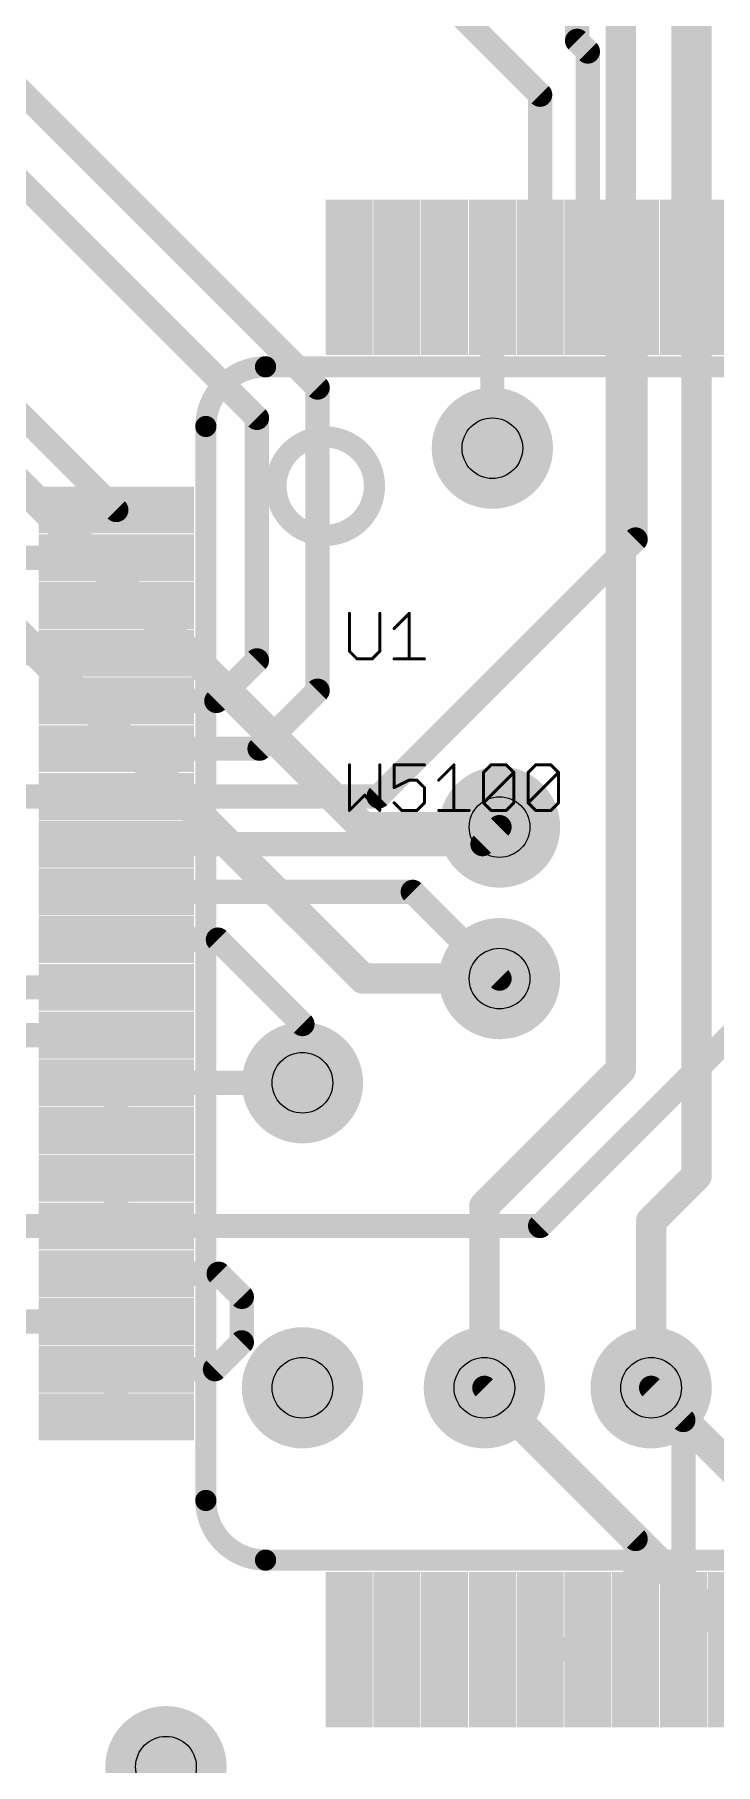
# Model space of a CAD drawing. Extents: x -27 to 80, y -11 to 53.
# Drawn here: x 25.32 to 31.02, y 13.61 to 28.1 of the extents above; entities that cross this region are included whole.
import ezdxf

# ---------------------------------------------------------------- set-up
doc = ezdxf.new("R2010")
doc.units = 0
for name, color, linetype in [('1', 12, 'CONTINUOUS'), ('16', 132, 'CONTINUOUS'), ('18', 110, 'CONTINUOUS'), ('21', 53, 'CONTINUOUS'), ('25', 253, 'CONTINUOUS'), ('27', 253, 'CONTINUOUS'), ('29', 253, 'CONTINUOUS'), ('31', 253, 'CONTINUOUS'), ('44', 253, 'CONTINUOUS'), ('51', 53, 'CONTINUOUS')]:
    doc.layers.add(name, color=color, linetype=linetype)

# ---------------------------------------------------------------- blocks, each defined once
blk = doc.blocks.new('RECT')
blk.add_solid([(-0.5, -0.5), (0.5, -0.5), (-0.5, 0.5), (0.5, 0.5)])
blk = doc.blocks.new('ROUNDV')
at = {"const_width": 0.5}
blk.add_lwpolyline([(0, -0.25, 1), (0, 0.25, 1), (0, -0.25)], format="xyb", dxfattribs=at)

msp = doc.modelspace()

# ---------------------------------------------------------------- linework, layer by layer
at = {"layer": '1', "const_width": 0.2032}
for points in [[(29.86, 28.052), (29.86, 29.21)], [(30.75, 26.07), (30.75, 28.718)], [(29.55, 27.6), (28.56, 28.59)], [(29.95, 27.962), (29.86, 28.052)], [(27.178, 24.892), (24.13, 27.94)], [(29.95, 26.07), (29.95, 27.962)], [(27.686, 25.146), (25.019, 27.813)], [(29.55, 26.07), (29.55, 27.6)], [(29.15, 24.638), (29.15, 26.07)], [(30.35, 23.873), (30.35, 26.07)], [(24.72, 25.4), (26, 24.12)], [(27.686, 22.606), (27.686, 25.146)], [(27.178, 22.86), (27.178, 24.892)], [(28.197, 21.72), (30.35, 23.873)], [(24.54, 23.72), (26, 23.72)], [(24.698, 22.92), (26, 22.92)], [(26.838, 22.52), (27.178, 22.86)], [(26, 22.52), (26.838, 22.52)], [(27.2, 22.12), (27.686, 22.606)], [(26, 22.12), (27.2, 22.12)], [(24.641, 21.72), (26, 21.72)], [(26, 21.72), (28.197, 21.72)], [(29.067, 21.32), (29.21, 21.463)], [(26, 21.32), (29.067, 21.32)], [(26, 20.92), (28.483, 20.92)], [(28.483, 20.92), (29.21, 20.193)], [(26.851, 20.52), (26, 20.52)], [(27.559, 19.812), (26.851, 20.52)], [(29.55, 18.12), (31.75, 20.32)], [(24.057, 20.12), (26, 20.12)], [(27.559, 19.32), (27.559, 19.812)], [(25.181, 19.72), (26, 19.72)], [(26, 18.92), (26, 19.32)], [(26, 19.32), (27.559, 19.32)], [(26, 18.12), (26, 18.52)], [(23.368, 18.12), (26, 18.12)], [(26, 18.12), (29.55, 18.12)], [(26, 17.72), (26.857, 17.72)], [(26.857, 17.72), (27.051, 17.526)], [(27.051, 17.526), (27.051, 17.145)], [(24.559, 17.32), (26, 17.32)], [(27.051, 17.145), (26.826, 16.92)], [(26, 16.92), (26, 16.52)], [(26.826, 16.92), (26, 16.92)], [(30.35, 15.497), (29.083, 16.764)], [(30.75, 16.494), (30.48, 16.764)], [(30.75, 14.57), (30.75, 16.494)], [(30.35, 14.57), (30.35, 15.497)], [(29.55, 14.57), (29.95, 14.57)]]:
    msp.add_lwpolyline(points, dxfattribs=at)
at = {"layer": '1', "const_width": 0.1016}
for points in [[(29.8959, 28.0879, 1), (29.8241, 28.0161)], [(29.8092, 28.052, 1), (29.9108, 28.052)], [(30.0008, 27.962, 1), (29.8992, 27.962)], [(29.9141, 27.9261, 1), (29.9859, 27.9979)], [(29.6008, 27.6, 1), (29.4992, 27.6)], [(29.5141, 27.5641, 1), (29.5859, 27.6359)], [(29.2008, 26.07, 1), (29.0992, 26.07)], [(29.4992, 26.07, 1), (29.6008, 26.07)], [(29.8992, 26.07, 1), (30.0008, 26.07)], [(30.4008, 26.07, 1), (30.2992, 26.07)], [(30.6992, 26.07, 1), (30.8008, 26.07)], [(27.7368, 25.146, 1), (27.6352, 25.146)], [(27.6501, 25.1101, 1), (27.7219, 25.1819)], [(27.2288, 24.892, 1), (27.1272, 24.892)], [(27.1421, 24.8561, 1), (27.2139, 24.9279)], [(29.0992, 24.638, 1), (29.2008, 24.638)], [(25.9641, 24.0841, 1), (26.0359, 24.1559)], [(30.2992, 23.873, 1), (30.4008, 23.873)], [(30.3859, 23.8371, 1), (30.3141, 23.9089)], [(26, 23.6692, 1), (26, 23.7708)], [(26, 22.8692, 1), (26, 22.9708)], [(27.1272, 22.86, 1), (27.2288, 22.86)], [(27.2139, 22.8241, 1), (27.1421, 22.8959)], [(26, 22.5708, 1), (26, 22.4692)], [(26.838, 22.4692, 1), (26.838, 22.5708)], [(27.6352, 22.606, 1), (27.7368, 22.606)], [(27.7219, 22.5701, 1), (27.6501, 22.6419)], [(26.8021, 22.5559, 1), (26.8739, 22.4841)], [(26, 22.1708, 1), (26, 22.0692)], [(27.1641, 22.1559, 1), (27.2359, 22.0841)], [(27.2, 22.0692, 1), (27.2, 22.1708)], [(26, 21.7708, 1), (26, 21.6692)], [(26, 21.6692, 1), (26, 21.7708)], [(28.1611, 21.7559, 1), (28.2329, 21.6841)], [(28.197, 21.6692, 1), (28.197, 21.7708)], [(29.2459, 21.4271, 1), (29.1741, 21.4989)], [(26, 21.3708, 1), (26, 21.2692)], [(29.0311, 21.3559, 1), (29.1029, 21.2841)], [(29.067, 21.2692, 1), (29.067, 21.3708)], [(26, 20.9708, 1), (26, 20.8692)], [(28.5189, 20.9559, 1), (28.4471, 20.8841)], [(28.483, 20.8692, 1), (28.483, 20.9708)], [(26, 20.5708, 1), (26, 20.4692)], [(26.8869, 20.5559, 1), (26.8151, 20.4841)], [(26.851, 20.4692, 1), (26.851, 20.5708)], [(26, 20.0692, 1), (26, 20.1708)], [(29.1741, 20.1571, 1), (29.2459, 20.2289)], [(27.6098, 19.812, 1), (27.5082, 19.812)], [(27.5231, 19.7761, 1), (27.5949, 19.8479)], [(26, 19.6692, 1), (26, 19.7708)], [(26.0508, 19.32, 1), (25.9492, 19.32)], [(26, 19.3708, 1), (26, 19.2692)], [(27.5082, 19.32, 1), (27.6098, 19.32)], [(27.559, 19.2692, 1), (27.559, 19.3708)], [(25.9492, 18.92, 1), (26.0508, 18.92)], [(26.0508, 18.52, 1), (25.9492, 18.52)], [(26, 18.1708, 1), (26, 18.0692)], [(25.9492, 18.12, 1), (26.0508, 18.12)], [(26, 18.0692, 1), (26, 18.1708)], [(29.5141, 18.1559, 1), (29.5859, 18.0841)], [(29.55, 18.0692, 1), (29.55, 18.1708)], [(26, 17.7708, 1), (26, 17.6692)], [(26.8929, 17.7559, 1), (26.8211, 17.6841)], [(26.857, 17.6692, 1), (26.857, 17.7708)], [(27.1018, 17.526, 1), (27.0002, 17.526)], [(27.0151, 17.4901, 1), (27.0869, 17.5619)], [(26, 17.2692, 1), (26, 17.3708)], [(27.0002, 17.145, 1), (27.1018, 17.145)], [(27.0869, 17.1091, 1), (27.0151, 17.1809)], [(26.0508, 16.92, 1), (25.9492, 16.92)], [(26, 16.9708, 1), (26, 16.8692)], [(26.7901, 16.9559, 1), (26.8619, 16.8841)], [(26.826, 16.8692, 1), (26.826, 16.9708)], [(29.1189, 16.7999, 1), (29.0471, 16.7281)], [(30.5159, 16.7999, 1), (30.4441, 16.7281)], [(25.9492, 16.52, 1), (26.0508, 16.52)], [(30.8008, 16.494, 1), (30.6992, 16.494)], [(30.7141, 16.4581, 1), (30.7859, 16.5299)], [(30.4008, 15.497, 1), (30.2992, 15.497)], [(30.3141, 15.4611, 1), (30.3859, 15.5329)], [(29.55, 14.6208, 1), (29.55, 14.5192)], [(29.95, 14.5192, 1), (29.95, 14.6208)], [(30.2992, 14.57, 1), (30.4008, 14.57)], [(30.6992, 14.57, 1), (30.8008, 14.57)]]:
    msp.add_lwpolyline(points, format="xyb", dxfattribs=at)
at = {"layer": '16', "const_width": 0.254}
for points in [[(30.861, 18.542), (30.861, 36.449)], [(30.226, 19.431), (30.226, 34.544)], [(28.067, 21.463), (19.304, 30.226)], [(28.067, 20.193), (18.4, 29.86)], [(29.21, 21.463), (28.067, 21.463)], [(29.21, 20.193), (28.067, 20.193)], [(29.083, 18.288), (30.226, 19.431)], [(30.48, 18.161), (30.861, 18.542)], [(29.083, 16.764), (29.083, 18.288)], [(30.48, 16.764), (30.48, 18.161)], [(29.083, 16.764), (33.147, 12.7)], [(30.48, 16.764), (32.004, 15.24)]]:
    msp.add_lwpolyline(points, dxfattribs=at)
at = {"layer": '16', "const_width": 0.127}
for points in [[(28.067, 21.5265, 1), (28.067, 21.3995)], [(28.0221, 21.4181, 1), (28.1119, 21.5079)], [(29.21, 21.3995, 1), (29.21, 21.5265)], [(28.067, 20.2565, 1), (28.067, 20.1295)], [(28.0221, 20.1481, 1), (28.1119, 20.2379)], [(29.21, 20.1295, 1), (29.21, 20.2565)], [(30.1625, 19.431, 1), (30.2895, 19.431)], [(30.2709, 19.3861, 1), (30.1811, 19.4759)], [(30.7975, 18.542, 1), (30.9245, 18.542)], [(30.9059, 18.4971, 1), (30.8161, 18.5869)], [(29.1465, 18.288, 1), (29.0195, 18.288)], [(29.0381, 18.3329, 1), (29.1279, 18.2431)], [(30.5435, 18.161, 1), (30.4165, 18.161)], [(30.4351, 18.2059, 1), (30.5249, 18.1161)], [(29.1279, 16.8089, 1), (29.0381, 16.7191)], [(29.0195, 16.764, 1), (29.1465, 16.764)], [(30.5249, 16.8089, 1), (30.4351, 16.7191)], [(30.4165, 16.764, 1), (30.5435, 16.764)]]:
    msp.add_lwpolyline(points, format="xyb", dxfattribs=at)
at = {"layer": '21'}
for points, const_width in [([(27.25, 25.32, 0.4142), (26.75, 24.82)], 0.1778), ([(27.25, 25.3645, 1), (27.25, 25.2755)], 0.0889), ([(27.25, 25.2755, 1), (27.25, 25.3645)], 0.0889), ([(26.7945, 24.82, 1), (26.7055, 24.82)], 0.0889), ([(26.7055, 24.82, 1), (26.7945, 24.82)], 0.0889), ([(27.75, 23.9077, 1), (27.75, 24.7323, 1), (27.75, 23.9077)], 0.1778), ([(26.7945, 15.82, 1), (26.7055, 15.82)], 0.0889), ([(26.7055, 15.82, 1), (26.7945, 15.82)], 0.0889), ([(26.75, 15.82, 0.4142), (27.25, 15.32)], 0.1778), ([(27.25, 15.3644, 1), (27.25, 15.2756)], 0.0889), ([(27.25, 15.2756, 1), (27.25, 15.3644)], 0.0889)]:
    msp.add_lwpolyline(points, format="xyb", dxfattribs=dict(at, const_width=const_width))
at = {"layer": '21', "const_width": 0.1778}
for points in [[(36.25, 25.32), (27.25, 25.32)], [(26.75, 24.82), (26.75, 15.82)], [(27.25, 15.32), (36.25, 15.32)]]:
    msp.add_lwpolyline(points, dxfattribs=at)
at = {"layer": '25', "const_width": 0.0127}
for points in [[(27.9591, 23.254, 1), (27.9463, 23.254)], [(28.2133, 23.254, 1), (28.2006, 23.254)], [(28.4604, 23.254, 1), (28.4477, 23.254)], [(28.4585, 23.2495, 1), (28.4495, 23.2585)], [(28.3224, 23.1314, 1), (28.3314, 23.1224)], [(27.9463, 22.9363, 1), (27.9591, 22.9363)], [(27.9572, 22.9407, 1), (27.9482, 22.9318)], [(28.2006, 22.9363, 1), (28.2133, 22.9363)], [(28.2114, 22.9318, 1), (28.2024, 22.9407)], [(28.0163, 22.8791, 1), (28.0163, 22.8664)], [(28.0118, 22.8682, 1), (28.0207, 22.8772)], [(28.1389, 22.8772, 1), (28.1479, 22.8682)], [(28.1434, 22.8664, 1), (28.1434, 22.8791)], [(28.3269, 22.8791, 1), (28.3269, 22.8664)], [(28.4477, 22.8727, 1), (28.4604, 22.8727)], [(28.5811, 22.8664, 1), (28.5811, 22.8791)]]:
    msp.add_lwpolyline(points, format="xyb", dxfattribs=at)
at = {"layer": '25', "const_width": 0.0254}
for points in [[(27.9527, 23.254), (27.9527, 22.9363)], [(28.2069, 22.9363), (28.2069, 23.254)], [(28.3269, 23.1269), (28.454, 23.254)], [(28.454, 23.254), (28.454, 22.8727)], [(27.9527, 22.9363), (28.0163, 22.8727)], [(28.1434, 22.8727), (28.2069, 22.9363)], [(28.0163, 22.8727), (28.1434, 22.8727)], [(28.3269, 22.8727), (28.5811, 22.8727)]]:
    msp.add_lwpolyline(points, dxfattribs=at)
at = {"layer": '27', "const_width": 0.0127}
for points in [[(27.9591, 21.984, 1), (27.9463, 21.984)], [(28.2133, 21.984, 1), (28.2006, 21.984)], [(28.3269, 21.9904, 1), (28.3269, 21.9777)], [(28.3333, 21.984, 1), (28.3206, 21.984)], [(28.5811, 21.9777, 1), (28.5811, 21.9904)], [(28.8346, 21.984, 1), (28.8219, 21.984)], [(28.8327, 21.9795, 1), (28.8237, 21.9885)], [(29.0817, 21.9205, 1), (29.069, 21.9205)], [(29.0708, 21.925, 1), (29.0798, 21.916)], [(29.1389, 21.9904, 1), (29.1389, 21.9777)], [(29.1434, 21.9795, 1), (29.1344, 21.9885)], [(29.2705, 21.9885, 1), (29.2615, 21.9795)], [(29.266, 21.9777, 1), (29.266, 21.9904)], [(29.3359, 21.9205, 1), (29.3232, 21.9205)], [(29.334, 21.916, 1), (29.325, 21.925)], [(29.325, 21.916, 1), (29.334, 21.925)], [(29.445, 21.925, 1), (29.454, 21.916)], [(29.4559, 21.9205, 1), (29.4432, 21.9205)], [(29.5131, 21.9904, 1), (29.5131, 21.9777)], [(29.5176, 21.9795, 1), (29.5086, 21.9885)], [(29.6447, 21.9885, 1), (29.6357, 21.9795)], [(29.6402, 21.9777, 1), (29.6402, 21.9904)], [(29.7101, 21.9205, 1), (29.6974, 21.9205)], [(29.7082, 21.916, 1), (29.6993, 21.925)], [(29.6993, 21.916, 1), (29.7082, 21.925)], [(28.3241, 21.799, 1), (28.3297, 21.7877)], [(28.3206, 21.7934, 1), (28.3333, 21.7934)], [(28.454, 21.8633, 1), (28.454, 21.8506)], [(28.4569, 21.8512, 1), (28.4512, 21.8626)], [(28.5221, 21.8614, 1), (28.5131, 21.8524)], [(28.5176, 21.8506, 1), (28.5176, 21.8633)], [(28.5875, 21.7934, 1), (28.5748, 21.7934)], [(28.5766, 21.7889, 1), (28.5856, 21.7979)], [(28.6966, 21.8614, 1), (28.7056, 21.8524)], [(27.9463, 21.6027, 1), (27.9591, 21.6027)], [(27.9482, 21.6072, 1), (27.9572, 21.5982)], [(28.0843, 21.7343, 1), (28.0753, 21.7253)], [(28.0843, 21.7253, 1), (28.0753, 21.7343)], [(28.2006, 21.6027, 1), (28.2133, 21.6027)], [(28.2024, 21.5982, 1), (28.2114, 21.6072)], [(28.3314, 21.6707, 1), (28.3224, 21.6618)], [(28.3905, 21.6091, 1), (28.3905, 21.5964)], [(28.386, 21.5982, 1), (28.3949, 21.6072)], [(28.5131, 21.6072, 1), (28.5221, 21.5982)], [(28.5176, 21.5964, 1), (28.5176, 21.6091)], [(28.5748, 21.6663, 1), (28.5875, 21.6663)], [(28.5856, 21.6618, 1), (28.5766, 21.6707)], [(28.7011, 21.6091, 1), (28.7011, 21.5964)], [(28.8219, 21.6027, 1), (28.8346, 21.6027)], [(28.9553, 21.5964, 1), (28.9553, 21.6091)], [(29.0798, 21.6707, 1), (29.0708, 21.6618)], [(29.0708, 21.6707, 1), (29.0798, 21.6618)], [(29.069, 21.6663, 1), (29.0817, 21.6663)], [(29.1389, 21.6091, 1), (29.1389, 21.5964)], [(29.1344, 21.5982, 1), (29.1434, 21.6072)], [(29.2615, 21.6072, 1), (29.2705, 21.5982)], [(29.266, 21.5964, 1), (29.266, 21.6091)], [(29.3232, 21.6663, 1), (29.3359, 21.6663)], [(29.334, 21.6618, 1), (29.325, 21.6707)], [(29.454, 21.6707, 1), (29.445, 21.6618)], [(29.445, 21.6707, 1), (29.454, 21.6618)], [(29.4432, 21.6663, 1), (29.4559, 21.6663)], [(29.5131, 21.6091, 1), (29.5131, 21.5964)], [(29.5086, 21.5982, 1), (29.5176, 21.6072)], [(29.6357, 21.6072, 1), (29.6447, 21.5982)], [(29.6402, 21.5964, 1), (29.6402, 21.6091)], [(29.6974, 21.6663, 1), (29.7101, 21.6663)], [(29.7082, 21.6618, 1), (29.6993, 21.6707)]]:
    msp.add_lwpolyline(points, format="xyb", dxfattribs=at)
at = {"layer": '27', "const_width": 0.0254}
for points in [[(27.9527, 21.984), (27.9527, 21.6027)], [(28.2069, 21.6027), (28.2069, 21.984)], [(28.5811, 21.984), (28.3269, 21.984)], [(28.3269, 21.984), (28.3269, 21.7934)], [(28.7011, 21.8569), (28.8282, 21.984)], [(28.8282, 21.984), (28.8282, 21.6027)], [(29.0753, 21.9205), (29.1389, 21.984)], [(29.0753, 21.6663), (29.0753, 21.9205)], [(29.0753, 21.6663), (29.3295, 21.9205)], [(29.1389, 21.984), (29.266, 21.984)], [(29.266, 21.984), (29.3295, 21.9205)], [(29.3295, 21.9205), (29.3295, 21.6663)], [(29.4495, 21.9205), (29.5131, 21.984)], [(29.4495, 21.6663), (29.4495, 21.9205)], [(29.4495, 21.6663), (29.7037, 21.9205)], [(29.5131, 21.984), (29.6402, 21.984)], [(29.6402, 21.984), (29.7037, 21.9205)], [(29.7037, 21.9205), (29.7037, 21.6663)], [(28.3269, 21.7934), (28.454, 21.8569)], [(28.454, 21.8569), (28.5176, 21.8569)], [(28.5176, 21.8569), (28.5811, 21.7934)], [(28.5811, 21.7934), (28.5811, 21.6663)], [(27.9527, 21.6027), (28.0798, 21.7298)], [(28.0798, 21.7298), (28.2069, 21.6027)], [(28.3905, 21.6027), (28.3269, 21.6663)], [(28.5176, 21.6027), (28.3905, 21.6027)], [(28.5811, 21.6663), (28.5176, 21.6027)], [(28.7011, 21.6027), (28.9553, 21.6027)], [(29.1389, 21.6027), (29.0753, 21.6663)], [(29.266, 21.6027), (29.1389, 21.6027)], [(29.3295, 21.6663), (29.266, 21.6027)], [(29.5131, 21.6027), (29.4495, 21.6663)], [(29.6402, 21.6027), (29.5131, 21.6027)], [(29.7037, 21.6663), (29.6402, 21.6027)]]:
    msp.add_lwpolyline(points, dxfattribs=at)
at = {"layer": '44'}
for centre in [(29.15, 24.638), (29.21, 21.463), (29.21, 20.193), (27.559, 19.32), (27.559, 16.764), (29.083, 16.764), (30.48, 16.764), (26.416, 13.589)]:
    msp.add_circle(centre, 0.254, dxfattribs=at)

# ---------------------------------------------------------------- block references
at = {"layer": '1', "xscale": 1.1, "yscale": 0.19}
for p, rotation in [((27.95, 26.07), 270), ((28.35, 26.07), 270), ((28.75, 26.07), 270), ((29.15, 26.07), 270), ((29.55, 26.07), 270), ((29.95, 26.07), 270), ((30.35, 26.07), 270), ((30.75, 26.07), 270), ((27.95, 14.57), 90), ((28.35, 14.57), 90), ((28.75, 14.57), 90), ((29.15, 14.57), 90), ((29.55, 14.57), 90), ((29.95, 14.57), 90), ((30.35, 14.57), 90), ((30.75, 14.57), 90)]:
    msp.add_blockref('RECT', p, dxfattribs=dict(at, rotation=rotation))
for p in [(26, 24.12), (26, 23.72), (26, 23.32), (26, 22.92), (26, 22.52), (26, 22.12), (26, 21.72), (26, 21.32), (26, 20.92), (26, 20.52), (26, 20.12), (26, 19.72), (26, 19.32), (26, 18.92), (26, 18.52), (26, 18.12), (26, 17.72), (26, 17.32), (26, 16.92), (26, 16.52)]:
    msp.add_blockref('RECT', p, dxfattribs=at)
at = {"layer": '18', "xscale": 1.016, "yscale": 1.016}
for p in [(29.15, 24.638), (29.15, 24.638), (29.21, 21.463), (29.21, 21.463), (29.21, 20.193), (29.21, 20.193), (27.559, 19.32), (27.559, 19.32), (27.559, 16.764), (27.559, 16.764), (29.083, 16.764), (29.083, 16.764), (30.48, 16.764), (30.48, 16.764), (26.416, 13.589), (26.416, 13.589)]:
    msp.add_blockref('ROUNDV', p, dxfattribs=at)
at = {"layer": '29', "xscale": 1.3032, "yscale": 0.3932}
for p, rotation in [((27.95, 26.07), 270), ((28.35, 26.07), 270), ((28.75, 26.07), 270), ((29.15, 26.07), 270), ((29.55, 26.07), 270), ((29.95, 26.07), 270), ((30.35, 26.07), 270), ((30.75, 26.07), 270), ((31.15, 26.07), 270), ((27.95, 14.57), 90), ((28.35, 14.57), 90), ((28.75, 14.57), 90), ((29.15, 14.57), 90), ((29.55, 14.57), 90), ((29.95, 14.57), 90), ((30.35, 14.57), 90), ((30.75, 14.57), 90), ((31.15, 14.57), 90)]:
    msp.add_blockref('RECT', p, dxfattribs=dict(at, rotation=rotation))
for p in [(26, 24.12), (26, 23.72), (26, 23.32), (26, 22.92), (26, 22.52), (26, 22.12), (26, 21.72), (26, 21.32), (26, 20.92), (26, 20.52), (26, 20.12), (26, 19.72), (26, 19.32), (26, 18.92), (26, 18.52), (26, 18.12), (26, 17.72), (26, 17.32), (26, 16.92), (26, 16.52)]:
    msp.add_blockref('RECT', p, dxfattribs=at)
at = {"layer": '31', "xscale": 1.1, "yscale": 0.19}
for p, rotation in [((27.95, 26.07), 270), ((28.35, 26.07), 270), ((28.75, 26.07), 270), ((29.15, 26.07), 270), ((29.55, 26.07), 270), ((29.95, 26.07), 270), ((30.35, 26.07), 270), ((30.75, 26.07), 270), ((27.95, 14.57), 90), ((28.35, 14.57), 90), ((28.75, 14.57), 90), ((29.15, 14.57), 90), ((29.55, 14.57), 90), ((29.95, 14.57), 90), ((30.35, 14.57), 90), ((30.75, 14.57), 90)]:
    msp.add_blockref('RECT', p, dxfattribs=dict(at, rotation=rotation))
for p in [(26, 24.12), (26, 23.72), (26, 23.32), (26, 22.92), (26, 22.52), (26, 22.12), (26, 21.72), (26, 21.32), (26, 20.92), (26, 20.52), (26, 20.12), (26, 19.72), (26, 19.32), (26, 18.92), (26, 18.52), (26, 18.12), (26, 17.72), (26, 17.32), (26, 16.92), (26, 16.52)]:
    msp.add_blockref('RECT', p, dxfattribs=at)
at = {"layer": '51', "xscale": 0.6, "yscale": 0.16}
for p, rotation in [((27.95, 26.02), 270), ((28.35, 26.02), 270), ((28.75, 26.02), 270), ((29.15, 26.02), 270), ((29.55, 26.02), 270), ((29.95, 26.02), 270), ((30.35, 26.02), 270), ((30.75, 26.02), 270), ((27.95, 14.62), 90), ((28.35, 14.62), 90), ((28.75, 14.62), 90), ((29.15, 14.62), 90), ((29.55, 14.62), 90), ((29.95, 14.62), 90), ((30.35, 14.62), 90), ((30.75, 14.62), 90)]:
    msp.add_blockref('RECT', p, dxfattribs=dict(at, rotation=rotation))
for p in [(26.05, 24.12), (26.05, 23.72), (26.05, 23.32), (26.05, 22.92), (26.05, 22.52), (26.05, 22.12), (26.05, 21.72), (26.05, 21.32), (26.05, 20.92), (26.05, 20.52), (26.05, 20.12), (26.05, 19.72), (26.05, 19.32), (26.05, 18.92), (26.05, 18.52), (26.05, 18.12), (26.05, 17.72), (26.05, 17.32), (26.05, 16.92), (26.05, 16.52)]:
    msp.add_blockref('RECT', p, dxfattribs=at)

doc.saveas('drawing.dxf')
